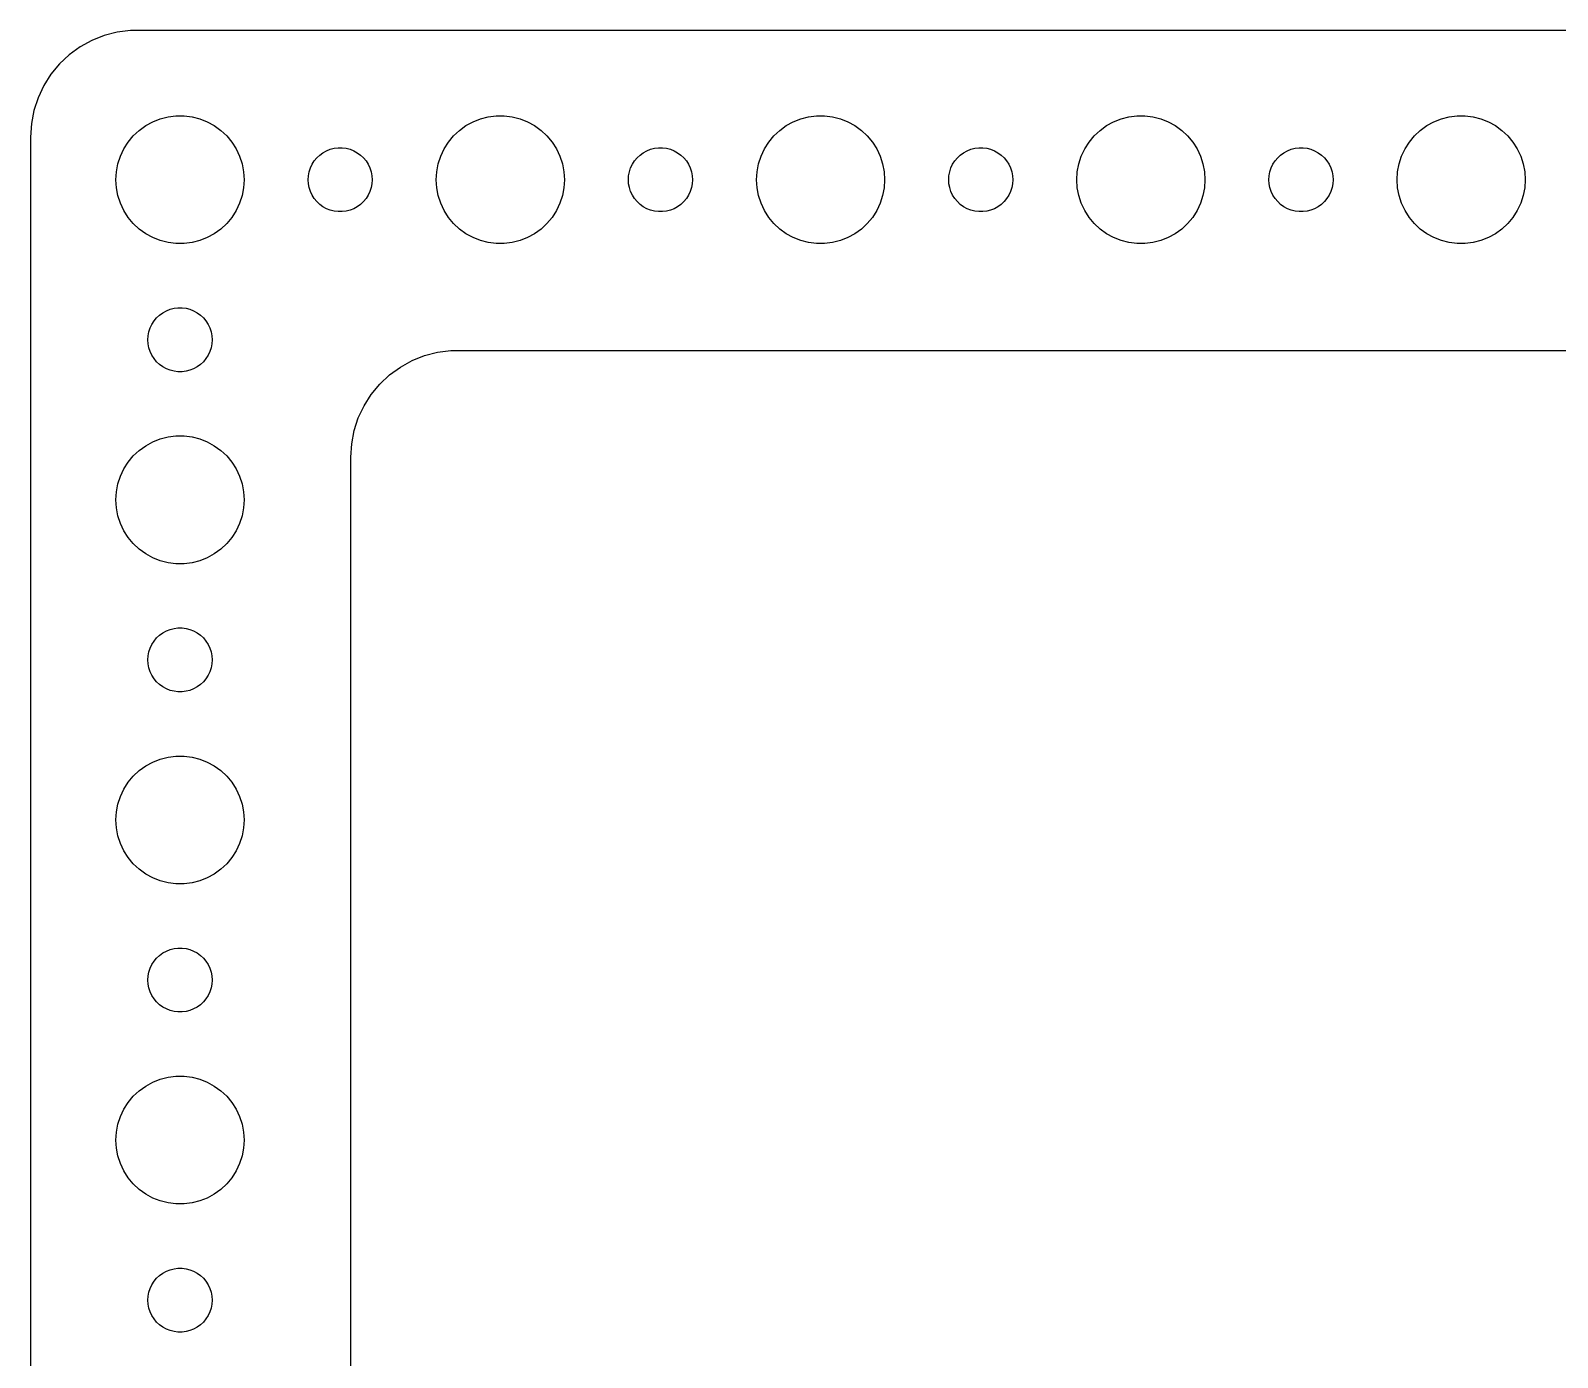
# Model space of a CAD drawing. Header units: metres. Extents: x -74 to 74, y -59 to 59.
# Drawn here: x -74.5 to -3, y -2.7 to 59.5 of the extents above; entities that cross this region are included whole.
import ezdxf

# ---------------------------------------------------------------- set-up
doc = ezdxf.new("R2010")
doc.units = ezdxf.units.M

msp = doc.modelspace()

# ---------------------------------------------------------------- linework, layer by layer
for p, q in [((-70.4369, 59.4114), (-71.0451, 59.2553)), ((-69.8139, 59.4901), (-70.4369, 59.4114)), ((69.8139, 59.4901), (-69.8139, 59.4901)), ((-72.1791, 58.7216), (-72.6871, 58.3526)), ((-71.6289, 59.0241), (-72.1791, 58.7216)), ((-71.0451, 59.2553), (-71.6289, 59.0241)), ((-72.6871, 58.3526), (-73.1448, 57.9227)), ((-73.5451, 57.4389), (-73.8815, 56.9088)), ((-73.1448, 57.9227), (-73.5451, 57.4389)), ((-73.8815, 56.9088), (-74.1489, 56.3406)), ((-74.1489, 56.3406), (-74.3429, 55.7434)), ((-74.4606, 55.1267), (-74.5, 54.5)), ((-74.3429, 55.7434), (-74.4606, 55.1267)), ((-69.1075, 55.033), (-68.7773, 55.2145)), ((-68.7773, 55.2145), (-68.427, 55.3532)), ((-68.427, 55.3532), (-68.0621, 55.4469)), ((-68.0621, 55.4469), (-67.6884, 55.4941)), ((-67.6884, 55.4941), (-67.3116, 55.4941)), ((-67.3116, 55.4941), (-66.9379, 55.4469)), ((-66.9379, 55.4469), (-66.573, 55.3532)), ((-66.573, 55.3532), (-66.2227, 55.2145)), ((-66.2227, 55.2145), (-65.8925, 55.033)), ((-54.1075, 55.033), (-53.7773, 55.2145)), ((-53.7773, 55.2145), (-53.427, 55.3532)), ((-53.427, 55.3532), (-53.0621, 55.4469)), ((-53.0621, 55.4469), (-52.6884, 55.4941)), ((-52.6884, 55.4941), (-52.3116, 55.4941)), ((-52.3116, 55.4941), (-51.9379, 55.4469)), ((-51.9379, 55.4469), (-51.5729, 55.3532)), ((-51.5729, 55.3532), (-51.2227, 55.2145)), ((-51.2227, 55.2145), (-50.8925, 55.033)), ((-39.1075, 55.033), (-38.7773, 55.2145)), ((-38.7773, 55.2145), (-38.427, 55.3532)), ((-38.427, 55.3532), (-38.0621, 55.4469)), ((-38.0621, 55.4469), (-37.6884, 55.4941)), ((-37.6884, 55.4941), (-37.3116, 55.4941)), ((-37.3116, 55.4941), (-36.9379, 55.4469)), ((-36.9379, 55.4469), (-36.5729, 55.3532)), ((-36.5729, 55.3532), (-36.2227, 55.2145)), ((-36.2227, 55.2145), (-35.8925, 55.033)), ((-24.1075, 55.033), (-23.7773, 55.2145)), ((-23.7773, 55.2145), (-23.427, 55.3532)), ((-23.427, 55.3532), (-23.0621, 55.4469)), ((-23.0621, 55.4469), (-22.6884, 55.4941)), ((-22.6884, 55.4941), (-22.3116, 55.4941)), ((-22.3116, 55.4941), (-21.9379, 55.4469)), ((-21.9379, 55.4469), (-21.5729, 55.3532)), ((-21.5729, 55.3532), (-21.2227, 55.2145)), ((-21.2227, 55.2145), (-20.8925, 55.033)), ((-9.10747, 55.033), (-8.77733, 55.2145)), ((-8.77733, 55.2145), (-8.42705, 55.3532)), ((-8.42705, 55.3532), (-8.06213, 55.4469)), ((-8.06213, 55.4469), (-7.68837, 55.4941)), ((-7.68837, 55.4941), (-7.31161, 55.4941)), ((-7.31161, 55.4941), (-6.93785, 55.4469)), ((-6.93785, 55.4469), (-6.57294, 55.3532)), ((-6.57294, 55.3532), (-6.22266, 55.2145)), ((-6.22266, 55.2145), (-5.89252, 55.033)), ((-74.5, 54.5), (-74.5, -54.5)), ((-69.927, 54.2634), (-69.6869, 54.5536)), ((-69.6869, 54.5536), (-69.4123, 54.8115)), ((-69.4123, 54.8115), (-69.1075, 55.033)), ((-65.8925, 55.033), (-65.5877, 54.8115)), ((-65.5877, 54.8115), (-65.3131, 54.5536)), ((-65.3131, 54.5536), (-65.073, 54.2634)), ((-54.927, 54.2634), (-54.6869, 54.5536)), ((-54.6869, 54.5536), (-54.4123, 54.8115)), ((-54.4123, 54.8115), (-54.1075, 55.033)), ((-50.8925, 55.033), (-50.5877, 54.8115)), ((-50.5877, 54.8115), (-50.3131, 54.5536)), ((-50.3131, 54.5536), (-50.0729, 54.2634)), ((-39.927, 54.2634), (-39.6869, 54.5536)), ((-39.6869, 54.5536), (-39.4123, 54.8115)), ((-39.4123, 54.8115), (-39.1075, 55.033)), ((-35.8925, 55.033), (-35.5877, 54.8115)), ((-35.5877, 54.8115), (-35.3131, 54.5536)), ((-35.3131, 54.5536), (-35.0729, 54.2634)), ((-24.927, 54.2634), (-24.6869, 54.5536)), ((-24.6869, 54.5536), (-24.4123, 54.8115)), ((-24.4123, 54.8115), (-24.1075, 55.033)), ((-20.8925, 55.033), (-20.5877, 54.8115)), ((-20.5877, 54.8115), (-20.3131, 54.5536)), ((-20.3131, 54.5536), (-20.0729, 54.2634)), ((-9.92705, 54.2634), (-9.6869, 54.5536)), ((-9.6869, 54.5536), (-9.41226, 54.8115)), ((-9.41226, 54.8115), (-9.10747, 55.033)), ((-5.89252, 55.033), (-5.58772, 54.8115)), ((-5.58772, 54.8115), (-5.31308, 54.5536)), ((-5.31308, 54.5536), (-5.07294, 54.2634)), ((-70.2893, 53.6044), (-70.1289, 53.9453)), ((-70.1289, 53.9453), (-69.927, 54.2634)), ((-65.073, 54.2634), (-64.8711, 53.9453)), ((-64.8711, 53.9453), (-64.7107, 53.6044)), ((-61.0934, 53.5268), (-60.9561, 53.6558)), ((-60.9561, 53.6558), (-60.8037, 53.7665)), ((-60.8037, 53.7665), (-60.6387, 53.8572)), ((-60.6387, 53.8572), (-60.4635, 53.9266)), ((-60.4635, 53.9266), (-60.2811, 53.9734)), ((-60.2811, 53.9734), (-60.0942, 53.997)), ((-60.0942, 53.997), (-59.9058, 53.997)), ((-59.9058, 53.997), (-59.7189, 53.9734)), ((-59.7189, 53.9734), (-59.5365, 53.9266)), ((-59.5365, 53.9266), (-59.3613, 53.8572)), ((-59.3613, 53.8572), (-59.1963, 53.7665)), ((-59.1963, 53.7665), (-59.0439, 53.6558)), ((-59.0439, 53.6558), (-58.9065, 53.5268)), ((-55.2893, 53.6044), (-55.1289, 53.9453)), ((-55.1289, 53.9453), (-54.927, 54.2634)), ((-50.0729, 54.2634), (-49.8711, 53.9453)), ((-49.8711, 53.9453), (-49.7107, 53.6044)), ((-46.0934, 53.5268), (-45.9561, 53.6558)), ((-45.9561, 53.6558), (-45.8037, 53.7665)), ((-45.8037, 53.7665), (-45.6387, 53.8572)), ((-45.6387, 53.8572), (-45.4635, 53.9266)), ((-45.4635, 53.9266), (-45.2811, 53.9734)), ((-45.2811, 53.9734), (-45.0942, 53.997)), ((-45.0942, 53.997), (-44.9058, 53.997)), ((-44.9058, 53.997), (-44.7189, 53.9734)), ((-44.7189, 53.9734), (-44.5365, 53.9266)), ((-44.5365, 53.9266), (-44.3613, 53.8572)), ((-44.3613, 53.8572), (-44.1963, 53.7665)), ((-44.1963, 53.7665), (-44.0439, 53.6558)), ((-44.0439, 53.6558), (-43.9065, 53.5268)), ((-40.2893, 53.6044), (-40.1289, 53.9453)), ((-40.1289, 53.9453), (-39.927, 54.2634)), ((-35.0729, 54.2634), (-34.8711, 53.9453)), ((-34.8711, 53.9453), (-34.7107, 53.6044)), ((-31.0934, 53.5268), (-30.9561, 53.6558)), ((-30.9561, 53.6558), (-30.8037, 53.7665)), ((-30.8037, 53.7665), (-30.6387, 53.8572)), ((-30.6387, 53.8572), (-30.4635, 53.9266)), ((-30.4635, 53.9266), (-30.2811, 53.9734)), ((-30.2811, 53.9734), (-30.0942, 53.997)), ((-30.0942, 53.997), (-29.9058, 53.997)), ((-29.9058, 53.997), (-29.7189, 53.9734)), ((-29.7189, 53.9734), (-29.5365, 53.9266)), ((-29.5365, 53.9266), (-29.3613, 53.8572)), ((-29.3613, 53.8572), (-29.1963, 53.7665)), ((-29.1963, 53.7665), (-29.0439, 53.6558)), ((-29.0439, 53.6558), (-28.9065, 53.5268)), ((-25.2893, 53.6044), (-25.1289, 53.9453)), ((-25.1289, 53.9453), (-24.927, 54.2634)), ((-20.0729, 54.2634), (-19.8711, 53.9453)), ((-19.8711, 53.9453), (-19.7107, 53.6044)), ((-16.0934, 53.5268), (-15.9561, 53.6558)), ((-15.9561, 53.6558), (-15.8037, 53.7665)), ((-15.8037, 53.7665), (-15.6387, 53.8572)), ((-15.6387, 53.8572), (-15.4635, 53.9266)), ((-15.4635, 53.9266), (-15.2811, 53.9734)), ((-15.2811, 53.9734), (-15.0942, 53.997)), ((-15.0942, 53.997), (-14.9058, 53.997)), ((-14.9058, 53.997), (-14.7189, 53.9734)), ((-14.7189, 53.9734), (-14.5365, 53.9266)), ((-14.5365, 53.9266), (-14.3613, 53.8572)), ((-14.3613, 53.8572), (-14.1963, 53.7665)), ((-14.1963, 53.7665), (-14.0439, 53.6558)), ((-14.0439, 53.6558), (-13.9065, 53.5268)), ((-10.2893, 53.6044), (-10.1289, 53.9453)), ((-10.1289, 53.9453), (-9.92705, 54.2634)), ((-5.07294, 54.2634), (-4.87108, 53.9453)), ((-4.87108, 53.9453), (-4.71066, 53.6044)), ((-70.4763, 52.876), (-70.4057, 53.2461)), ((-70.4057, 53.2461), (-70.2893, 53.6044)), ((-64.7107, 53.6044), (-64.5943, 53.2461)), ((-64.5943, 53.2461), (-64.5237, 52.876)), ((-61.4529, 52.873), (-61.3947, 53.0522)), ((-61.3947, 53.0522), (-61.3145, 53.2226)), ((-61.3145, 53.2226), (-61.2135, 53.3817)), ((-61.2135, 53.3817), (-61.0934, 53.5268)), ((-58.9065, 53.5268), (-58.7865, 53.3817)), ((-58.7865, 53.3817), (-58.6855, 53.2226)), ((-58.6855, 53.2226), (-58.6053, 53.0522)), ((-58.6053, 53.0522), (-58.5471, 52.873)), ((-55.4763, 52.876), (-55.4057, 53.2461)), ((-55.4057, 53.2461), (-55.2893, 53.6044)), ((-49.7107, 53.6044), (-49.5942, 53.2461)), ((-49.5942, 53.2461), (-49.5237, 52.876)), ((-46.4529, 52.873), (-46.3947, 53.0522)), ((-46.3947, 53.0522), (-46.3145, 53.2226)), ((-46.3145, 53.2226), (-46.2135, 53.3817)), ((-46.2135, 53.3817), (-46.0934, 53.5268)), ((-43.9065, 53.5268), (-43.7865, 53.3817)), ((-43.7865, 53.3817), (-43.6855, 53.2226)), ((-43.6855, 53.2226), (-43.6053, 53.0522)), ((-43.6053, 53.0522), (-43.5471, 52.873)), ((-40.4763, 52.876), (-40.4057, 53.2461)), ((-40.4057, 53.2461), (-40.2893, 53.6044)), ((-34.7107, 53.6044), (-34.5942, 53.2461)), ((-34.5942, 53.2461), (-34.5237, 52.876)), ((-31.4529, 52.873), (-31.3947, 53.0522)), ((-31.3947, 53.0522), (-31.3145, 53.2226)), ((-31.3145, 53.2226), (-31.2135, 53.3817)), ((-31.2135, 53.3817), (-31.0934, 53.5268)), ((-28.9065, 53.5268), (-28.7865, 53.3817)), ((-28.7865, 53.3817), (-28.6855, 53.2226)), ((-28.6855, 53.2226), (-28.6053, 53.0522)), ((-28.6053, 53.0522), (-28.5471, 52.873)), ((-25.4763, 52.876), (-25.4057, 53.2461)), ((-25.4057, 53.2461), (-25.2893, 53.6044)), ((-19.7107, 53.6044), (-19.5942, 53.2461)), ((-19.5942, 53.2461), (-19.5237, 52.876)), ((-16.4529, 52.873), (-16.3947, 53.0522)), ((-16.3947, 53.0522), (-16.3145, 53.2226)), ((-16.3145, 53.2226), (-16.2135, 53.3817)), ((-16.2135, 53.3817), (-16.0934, 53.5268)), ((-13.9065, 53.5268), (-13.7865, 53.3817)), ((-13.7865, 53.3817), (-13.6855, 53.2226)), ((-13.6855, 53.2226), (-13.6053, 53.0522)), ((-13.6053, 53.0522), (-13.5471, 52.873)), ((-10.4763, 52.876), (-10.4057, 53.2461)), ((-10.4057, 53.2461), (-10.2893, 53.6044)), ((-4.71066, 53.6044), (-4.59424, 53.2461)), ((-4.59424, 53.2461), (-4.52365, 52.876)), ((-70.5, 52.5), (-70.4763, 52.876)), ((-70.4763, 52.124), (-70.5, 52.5)), ((-64.5237, 52.876), (-64.5, 52.5)), ((-64.5, 52.5), (-64.5237, 52.124)), ((-61.5, 52.5), (-61.4882, 52.688)), ((-61.4882, 52.312), (-61.5, 52.5)), ((-61.4882, 52.688), (-61.4529, 52.873)), ((-61.4529, 52.127), (-61.4882, 52.312)), ((-58.5471, 52.873), (-58.5118, 52.688)), ((-58.5118, 52.312), (-58.5471, 52.127)), ((-58.5118, 52.688), (-58.5, 52.5)), ((-58.5, 52.5), (-58.5118, 52.312)), ((-55.5, 52.5), (-55.4763, 52.876)), ((-55.4763, 52.124), (-55.5, 52.5)), ((-49.5237, 52.876), (-49.5, 52.5)), ((-49.5, 52.5), (-49.5237, 52.124)), ((-46.5, 52.5), (-46.4882, 52.688)), ((-46.4882, 52.312), (-46.5, 52.5)), ((-46.4882, 52.688), (-46.4529, 52.873)), ((-46.4529, 52.127), (-46.4882, 52.312)), ((-43.5471, 52.873), (-43.5118, 52.688)), ((-43.5118, 52.312), (-43.5471, 52.127)), ((-43.5118, 52.688), (-43.5, 52.5)), ((-43.5, 52.5), (-43.5118, 52.312)), ((-40.5, 52.5), (-40.4763, 52.876)), ((-40.4763, 52.124), (-40.5, 52.5)), ((-34.5237, 52.876), (-34.5, 52.5)), ((-34.5, 52.5), (-34.5237, 52.124)), ((-31.5, 52.5), (-31.4882, 52.688)), ((-31.4882, 52.312), (-31.5, 52.5)), ((-31.4882, 52.688), (-31.4529, 52.873)), ((-31.4529, 52.127), (-31.4882, 52.312)), ((-28.5471, 52.873), (-28.5118, 52.688)), ((-28.5118, 52.312), (-28.5471, 52.127)), ((-28.5118, 52.688), (-28.5, 52.5)), ((-28.5, 52.5), (-28.5118, 52.312)), ((-25.5, 52.5), (-25.4763, 52.876)), ((-25.4763, 52.124), (-25.5, 52.5)), ((-19.5237, 52.876), (-19.5, 52.5)), ((-19.5, 52.5), (-19.5237, 52.124)), ((-16.5, 52.5), (-16.4882, 52.688)), ((-16.4882, 52.312), (-16.5, 52.5)), ((-16.4882, 52.688), (-16.4529, 52.873)), ((-16.4529, 52.127), (-16.4882, 52.312)), ((-13.5471, 52.873), (-13.5118, 52.688)), ((-13.5118, 52.312), (-13.5471, 52.127)), ((-13.5118, 52.688), (-13.5, 52.5)), ((-13.5, 52.5), (-13.5118, 52.312)), ((-10.5, 52.5), (-10.4763, 52.876)), ((-10.4763, 52.124), (-10.5, 52.5)), ((-4.52365, 52.876), (-4.5, 52.5)), ((-4.5, 52.5), (-4.52365, 52.124)), ((-70.4057, 51.7539), (-70.4763, 52.124)), ((-70.2893, 51.3956), (-70.4057, 51.7539)), ((-64.5943, 51.7539), (-64.7107, 51.3956)), ((-64.5237, 52.124), (-64.5943, 51.7539)), ((-61.3947, 51.9478), (-61.4529, 52.127)), ((-61.3145, 51.7774), (-61.3947, 51.9478)), ((-61.2135, 51.6183), (-61.3145, 51.7774)), ((-61.0934, 51.4732), (-61.2135, 51.6183)), ((-58.7865, 51.6183), (-58.9065, 51.4732)), ((-58.6855, 51.7774), (-58.7865, 51.6183)), ((-58.6053, 51.9478), (-58.6855, 51.7774)), ((-58.5471, 52.127), (-58.6053, 51.9478)), ((-55.4057, 51.7539), (-55.4763, 52.124)), ((-55.2893, 51.3956), (-55.4057, 51.7539)), ((-49.5942, 51.7539), (-49.7107, 51.3956)), ((-49.5237, 52.124), (-49.5942, 51.7539)), ((-46.3947, 51.9478), (-46.4529, 52.127)), ((-46.3145, 51.7774), (-46.3947, 51.9478)), ((-46.2135, 51.6183), (-46.3145, 51.7774)), ((-46.0934, 51.4732), (-46.2135, 51.6183)), ((-43.7865, 51.6183), (-43.9065, 51.4732)), ((-43.6855, 51.7774), (-43.7865, 51.6183)), ((-43.6053, 51.9478), (-43.6855, 51.7774)), ((-43.5471, 52.127), (-43.6053, 51.9478)), ((-40.4057, 51.7539), (-40.4763, 52.124)), ((-40.2893, 51.3956), (-40.4057, 51.7539)), ((-34.5942, 51.7539), (-34.7107, 51.3956)), ((-34.5237, 52.124), (-34.5942, 51.7539)), ((-31.3947, 51.9478), (-31.4529, 52.127)), ((-31.3145, 51.7774), (-31.3947, 51.9478)), ((-31.2135, 51.6183), (-31.3145, 51.7774)), ((-31.0934, 51.4732), (-31.2135, 51.6183)), ((-28.7865, 51.6183), (-28.9065, 51.4732)), ((-28.6855, 51.7774), (-28.7865, 51.6183)), ((-28.6053, 51.9478), (-28.6855, 51.7774)), ((-28.5471, 52.127), (-28.6053, 51.9478)), ((-25.4057, 51.7539), (-25.4763, 52.124)), ((-25.2893, 51.3956), (-25.4057, 51.7539)), ((-19.5942, 51.7539), (-19.7107, 51.3956)), ((-19.5237, 52.124), (-19.5942, 51.7539)), ((-16.3947, 51.9478), (-16.4529, 52.127)), ((-16.3145, 51.7774), (-16.3947, 51.9478)), ((-16.2135, 51.6183), (-16.3145, 51.7774)), ((-16.0934, 51.4732), (-16.2135, 51.6183)), ((-13.7865, 51.6183), (-13.9065, 51.4732)), ((-13.6855, 51.7774), (-13.7865, 51.6183)), ((-13.6053, 51.9478), (-13.6855, 51.7774)), ((-13.5471, 52.127), (-13.6053, 51.9478)), ((-10.4057, 51.7539), (-10.4763, 52.124)), ((-10.2893, 51.3956), (-10.4057, 51.7539)), ((-4.59424, 51.7539), (-4.71066, 51.3956)), ((-4.52365, 52.124), (-4.59424, 51.7539)), ((-70.1289, 51.0547), (-70.2893, 51.3956)), ((-69.927, 50.7366), (-70.1289, 51.0547)), ((-64.8711, 51.0547), (-65.073, 50.7366)), ((-64.7107, 51.3956), (-64.8711, 51.0547)), ((-60.9561, 51.3442), (-61.0934, 51.4732)), ((-60.8037, 51.2335), (-60.9561, 51.3442)), ((-60.6387, 51.1428), (-60.8037, 51.2335)), ((-60.4635, 51.0734), (-60.6387, 51.1428)), ((-60.2811, 51.0266), (-60.4635, 51.0734)), ((-60.0942, 51.003), (-60.2811, 51.0266)), ((-59.9058, 51.003), (-60.0942, 51.003)), ((-59.7189, 51.0266), (-59.9058, 51.003)), ((-59.5365, 51.0734), (-59.7189, 51.0266)), ((-59.3613, 51.1428), (-59.5365, 51.0734)), ((-59.1963, 51.2335), (-59.3613, 51.1428)), ((-59.0439, 51.3442), (-59.1963, 51.2335)), ((-58.9065, 51.4732), (-59.0439, 51.3442)), ((-55.1289, 51.0547), (-55.2893, 51.3956)), ((-54.927, 50.7366), (-55.1289, 51.0547)), ((-49.8711, 51.0547), (-50.0729, 50.7366)), ((-49.7107, 51.3956), (-49.8711, 51.0547)), ((-45.9561, 51.3442), (-46.0934, 51.4732)), ((-45.8037, 51.2335), (-45.9561, 51.3442)), ((-45.6387, 51.1428), (-45.8037, 51.2335)), ((-45.4635, 51.0734), (-45.6387, 51.1428)), ((-45.2811, 51.0266), (-45.4635, 51.0734)), ((-45.0942, 51.003), (-45.2811, 51.0266)), ((-44.9058, 51.003), (-45.0942, 51.003)), ((-44.7189, 51.0266), (-44.9058, 51.003)), ((-44.5365, 51.0734), (-44.7189, 51.0266)), ((-44.3613, 51.1428), (-44.5365, 51.0734)), ((-44.1963, 51.2335), (-44.3613, 51.1428)), ((-44.0439, 51.3442), (-44.1963, 51.2335)), ((-43.9065, 51.4732), (-44.0439, 51.3442)), ((-40.1289, 51.0547), (-40.2893, 51.3956)), ((-39.927, 50.7366), (-40.1289, 51.0547)), ((-34.8711, 51.0547), (-35.0729, 50.7366)), ((-34.7107, 51.3956), (-34.8711, 51.0547)), ((-30.9561, 51.3442), (-31.0934, 51.4732)), ((-30.8037, 51.2335), (-30.9561, 51.3442)), ((-30.6387, 51.1428), (-30.8037, 51.2335)), ((-30.4635, 51.0734), (-30.6387, 51.1428)), ((-30.2811, 51.0266), (-30.4635, 51.0734)), ((-30.0942, 51.003), (-30.2811, 51.0266)), ((-29.9058, 51.003), (-30.0942, 51.003)), ((-29.7189, 51.0266), (-29.9058, 51.003)), ((-29.5365, 51.0734), (-29.7189, 51.0266)), ((-29.3613, 51.1428), (-29.5365, 51.0734)), ((-29.1963, 51.2335), (-29.3613, 51.1428)), ((-29.0439, 51.3442), (-29.1963, 51.2335)), ((-28.9065, 51.4732), (-29.0439, 51.3442)), ((-25.1289, 51.0547), (-25.2893, 51.3956)), ((-24.927, 50.7366), (-25.1289, 51.0547)), ((-19.8711, 51.0547), (-20.0729, 50.7366)), ((-19.7107, 51.3956), (-19.8711, 51.0547)), ((-15.9561, 51.3442), (-16.0934, 51.4732)), ((-15.8037, 51.2335), (-15.9561, 51.3442)), ((-15.6387, 51.1428), (-15.8037, 51.2335)), ((-15.4635, 51.0734), (-15.6387, 51.1428)), ((-15.2811, 51.0266), (-15.4635, 51.0734)), ((-15.0942, 51.003), (-15.2811, 51.0266)), ((-14.9058, 51.003), (-15.0942, 51.003)), ((-14.7189, 51.0266), (-14.9058, 51.003)), ((-14.5365, 51.0734), (-14.7189, 51.0266)), ((-14.3613, 51.1428), (-14.5365, 51.0734)), ((-14.1963, 51.2335), (-14.3613, 51.1428)), ((-14.0439, 51.3442), (-14.1963, 51.2335)), ((-13.9065, 51.4732), (-14.0439, 51.3442)), ((-10.1289, 51.0547), (-10.2893, 51.3956)), ((-9.92705, 50.7366), (-10.1289, 51.0547)), ((-4.87108, 51.0547), (-5.07294, 50.7366)), ((-4.71066, 51.3956), (-4.87108, 51.0547)), ((-69.6869, 50.4464), (-69.927, 50.7366)), ((-69.4123, 50.1885), (-69.6869, 50.4464)), ((-69.1075, 49.967), (-69.4123, 50.1885)), ((-65.5877, 50.1885), (-65.8925, 49.967)), ((-65.3131, 50.4464), (-65.5877, 50.1885)), ((-65.073, 50.7366), (-65.3131, 50.4464)), ((-54.6869, 50.4464), (-54.927, 50.7366)), ((-54.4123, 50.1885), (-54.6869, 50.4464)), ((-54.1075, 49.967), (-54.4123, 50.1885)), ((-50.5877, 50.1885), (-50.8925, 49.967)), ((-50.3131, 50.4464), (-50.5877, 50.1885)), ((-50.0729, 50.7366), (-50.3131, 50.4464)), ((-39.6869, 50.4464), (-39.927, 50.7366)), ((-39.4123, 50.1885), (-39.6869, 50.4464)), ((-39.1075, 49.967), (-39.4123, 50.1885)), ((-35.5877, 50.1885), (-35.8925, 49.967)), ((-35.3131, 50.4464), (-35.5877, 50.1885)), ((-35.0729, 50.7366), (-35.3131, 50.4464)), ((-24.6869, 50.4464), (-24.927, 50.7366)), ((-24.4123, 50.1885), (-24.6869, 50.4464)), ((-24.1075, 49.967), (-24.4123, 50.1885)), ((-20.5877, 50.1885), (-20.8925, 49.967)), ((-20.3131, 50.4464), (-20.5877, 50.1885)), ((-20.0729, 50.7366), (-20.3131, 50.4464)), ((-9.6869, 50.4464), (-9.92705, 50.7366)), ((-9.41226, 50.1885), (-9.6869, 50.4464)), ((-9.10747, 49.967), (-9.41226, 50.1885)), ((-5.58772, 50.1885), (-5.89252, 49.967)), ((-5.31308, 50.4464), (-5.58772, 50.1885)), ((-5.07294, 50.7366), (-5.31308, 50.4464)), ((-68.7773, 49.7855), (-69.1075, 49.967)), ((-68.427, 49.6468), (-68.7773, 49.7855)), ((-68.0621, 49.5531), (-68.427, 49.6468)), ((-67.6884, 49.5059), (-68.0621, 49.5531)), ((-67.3116, 49.5059), (-67.6884, 49.5059)), ((-66.9379, 49.5531), (-67.3116, 49.5059)), ((-66.573, 49.6468), (-66.9379, 49.5531)), ((-66.2227, 49.7855), (-66.573, 49.6468)), ((-65.8925, 49.967), (-66.2227, 49.7855)), ((-53.7773, 49.7855), (-54.1075, 49.967)), ((-53.427, 49.6468), (-53.7773, 49.7855)), ((-53.0621, 49.5531), (-53.427, 49.6468)), ((-52.6884, 49.5059), (-53.0621, 49.5531)), ((-52.3116, 49.5059), (-52.6884, 49.5059)), ((-51.9379, 49.5531), (-52.3116, 49.5059)), ((-51.5729, 49.6468), (-51.9379, 49.5531)), ((-51.2227, 49.7855), (-51.5729, 49.6468)), ((-50.8925, 49.967), (-51.2227, 49.7855)), ((-38.7773, 49.7855), (-39.1075, 49.967)), ((-38.427, 49.6468), (-38.7773, 49.7855)), ((-38.0621, 49.5531), (-38.427, 49.6468)), ((-37.6884, 49.5059), (-38.0621, 49.5531)), ((-37.3116, 49.5059), (-37.6884, 49.5059)), ((-36.9379, 49.5531), (-37.3116, 49.5059)), ((-36.5729, 49.6468), (-36.9379, 49.5531)), ((-36.2227, 49.7855), (-36.5729, 49.6468)), ((-35.8925, 49.967), (-36.2227, 49.7855)), ((-23.7773, 49.7855), (-24.1075, 49.967)), ((-23.427, 49.6468), (-23.7773, 49.7855)), ((-23.0621, 49.5531), (-23.427, 49.6468)), ((-22.6884, 49.5059), (-23.0621, 49.5531)), ((-22.3116, 49.5059), (-22.6884, 49.5059)), ((-21.9379, 49.5531), (-22.3116, 49.5059)), ((-21.5729, 49.6468), (-21.9379, 49.5531)), ((-21.2227, 49.7855), (-21.5729, 49.6468)), ((-20.8925, 49.967), (-21.2227, 49.7855)), ((-8.77733, 49.7855), (-9.10747, 49.967)), ((-8.42705, 49.6468), (-8.77733, 49.7855)), ((-8.06213, 49.5531), (-8.42705, 49.6468)), ((-7.68837, 49.5059), (-8.06213, 49.5531)), ((-7.31161, 49.5059), (-7.68837, 49.5059)), ((-6.93785, 49.5531), (-7.31161, 49.5059)), ((-6.57294, 49.6468), (-6.93785, 49.5531)), ((-6.22266, 49.7855), (-6.57294, 49.6468)), ((-5.89252, 49.967), (-6.22266, 49.7855)), ((-67.7811, 46.4734), (-67.5942, 46.497)), ((-67.5942, 46.497), (-67.4058, 46.497)), ((-67.4058, 46.497), (-67.2189, 46.4734)), ((-68.8145, 45.7226), (-68.7135, 45.8817)), ((-68.7135, 45.8817), (-68.5934, 46.0268)), ((-68.5934, 46.0268), (-68.4561, 46.1558)), ((-68.4561, 46.1558), (-68.3037, 46.2665)), ((-68.3037, 46.2665), (-68.1387, 46.3572)), ((-68.1387, 46.3572), (-67.9635, 46.4266)), ((-67.9635, 46.4266), (-67.7811, 46.4734)), ((-67.2189, 46.4734), (-67.0365, 46.4266)), ((-67.0365, 46.4266), (-66.8613, 46.3572)), ((-66.8613, 46.3572), (-66.6963, 46.2665)), ((-66.6963, 46.2665), (-66.5439, 46.1558)), ((-66.5439, 46.1558), (-66.4065, 46.0268)), ((-66.4065, 46.0268), (-66.2865, 45.8817)), ((-66.2865, 45.8817), (-66.1855, 45.7226)), ((-69, 45), (-68.9882, 45.188)), ((-68.9882, 45.188), (-68.9529, 45.373)), ((-68.9529, 45.373), (-68.8947, 45.5522)), ((-68.8947, 45.5522), (-68.8145, 45.7226)), ((-66.1855, 45.7226), (-66.1053, 45.5522)), ((-66.1053, 45.5522), (-66.0471, 45.373)), ((-66.0471, 45.373), (-66.0118, 45.188)), ((-66.0118, 45.188), (-66, 45)), ((-68.9882, 44.812), (-69, 45)), ((-68.9529, 44.627), (-68.9882, 44.812)), ((-68.8947, 44.4478), (-68.9529, 44.627)), ((-68.8145, 44.2774), (-68.8947, 44.4478)), ((-66.1053, 44.4478), (-66.1855, 44.2774)), ((-66.0471, 44.627), (-66.1053, 44.4478)), ((-66.0118, 44.812), (-66.0471, 44.627)), ((-66, 45), (-66.0118, 44.812)), ((-56.0451, 44.2553), (-55.4369, 44.4114)), ((-55.4369, 44.4114), (-54.8139, 44.4901)), ((-54.8139, 44.4901), (54.8139, 44.4901)), ((-68.7135, 44.1183), (-68.8145, 44.2774)), ((-68.5934, 43.9732), (-68.7135, 44.1183)), ((-68.4561, 43.8442), (-68.5934, 43.9732)), ((-68.3037, 43.7335), (-68.4561, 43.8442)), ((-68.1387, 43.6428), (-68.3037, 43.7335)), ((-67.9635, 43.5734), (-68.1387, 43.6428)), ((-66.8613, 43.6428), (-67.0365, 43.5734)), ((-66.6963, 43.7335), (-66.8613, 43.6428)), ((-66.5439, 43.8442), (-66.6963, 43.7335)), ((-66.4065, 43.9732), (-66.5439, 43.8442)), ((-66.2865, 44.1183), (-66.4065, 43.9732)), ((-66.1855, 44.2774), (-66.2865, 44.1183)), ((-57.6871, 43.3526), (-57.1791, 43.7216)), ((-57.1791, 43.7216), (-56.6289, 44.0241)), ((-56.6289, 44.0241), (-56.0451, 44.2553)), ((-67.7811, 43.5266), (-67.9635, 43.5734)), ((-67.5942, 43.503), (-67.7811, 43.5266)), ((-67.4058, 43.503), (-67.5942, 43.503)), ((-67.2189, 43.5266), (-67.4058, 43.503)), ((-67.0365, 43.5734), (-67.2189, 43.5266)), ((-58.5451, 42.4389), (-58.1448, 42.9227)), ((-58.1448, 42.9227), (-57.6871, 43.3526)), ((-58.8815, 41.9088), (-58.5451, 42.4389)), ((-59.1489, 41.3406), (-58.8815, 41.9088)), ((-59.3429, 40.7434), (-59.1489, 41.3406)), ((-69.1075, 40.033), (-68.7773, 40.2145)), ((-68.7773, 40.2145), (-68.427, 40.3532)), ((-68.427, 40.3532), (-68.0621, 40.4469)), ((-68.0621, 40.4469), (-67.6884, 40.4941)), ((-67.6884, 40.4941), (-67.3116, 40.4941)), ((-67.3116, 40.4941), (-66.9379, 40.4469)), ((-66.9379, 40.4469), (-66.573, 40.3532)), ((-66.573, 40.3532), (-66.2227, 40.2145)), ((-66.2227, 40.2145), (-65.8925, 40.033)), ((-59.5, 39.5), (-59.4606, 40.1267)), ((-59.4606, 40.1267), (-59.3429, 40.7434)), ((-69.927, 39.2634), (-69.6869, 39.5536)), ((-69.6869, 39.5536), (-69.4123, 39.8115)), ((-69.4123, 39.8115), (-69.1075, 40.033)), ((-65.8925, 40.033), (-65.5877, 39.8115)), ((-65.5877, 39.8115), (-65.3131, 39.5536)), ((-65.3131, 39.5536), (-65.073, 39.2634)), ((-59.5, -39.5), (-59.5, 39.5)), ((-70.2893, 38.6044), (-70.1289, 38.9453)), ((-70.1289, 38.9453), (-69.927, 39.2634)), ((-65.073, 39.2634), (-64.8711, 38.9453)), ((-64.8711, 38.9453), (-64.7107, 38.6044)), ((-70.4763, 37.876), (-70.4057, 38.2461)), ((-70.4057, 38.2461), (-70.2893, 38.6044)), ((-64.7107, 38.6044), (-64.5943, 38.2461)), ((-64.5943, 38.2461), (-64.5237, 37.876)), ((-70.5, 37.5), (-70.4763, 37.876)), ((-70.4763, 37.124), (-70.5, 37.5)), ((-64.5237, 37.876), (-64.5, 37.5)), ((-64.5, 37.5), (-64.5237, 37.124)), ((-70.4057, 36.7539), (-70.4763, 37.124)), ((-70.2893, 36.3956), (-70.4057, 36.7539)), ((-64.5943, 36.7539), (-64.7107, 36.3956)), ((-64.5237, 37.124), (-64.5943, 36.7539)), ((-70.1289, 36.0547), (-70.2893, 36.3956)), ((-69.927, 35.7366), (-70.1289, 36.0547)), ((-64.8711, 36.0547), (-65.073, 35.7366)), ((-64.7107, 36.3956), (-64.8711, 36.0547)), ((-69.6869, 35.4464), (-69.927, 35.7366)), ((-69.4123, 35.1885), (-69.6869, 35.4464)), ((-69.1075, 34.967), (-69.4123, 35.1885)), ((-65.5877, 35.1885), (-65.8925, 34.967)), ((-65.3131, 35.4464), (-65.5877, 35.1885)), ((-65.073, 35.7366), (-65.3131, 35.4464)), ((-68.7773, 34.7855), (-69.1075, 34.967)), ((-68.427, 34.6468), (-68.7773, 34.7855)), ((-68.0621, 34.5531), (-68.427, 34.6468)), ((-67.6884, 34.5059), (-68.0621, 34.5531)), ((-67.3116, 34.5059), (-67.6884, 34.5059)), ((-66.9379, 34.5531), (-67.3116, 34.5059)), ((-66.573, 34.6468), (-66.9379, 34.5531)), ((-66.2227, 34.7855), (-66.573, 34.6468)), ((-65.8925, 34.967), (-66.2227, 34.7855)), ((-67.9635, 31.4266), (-67.7811, 31.4734)), ((-67.7811, 31.4734), (-67.5942, 31.497)), ((-67.5942, 31.497), (-67.4058, 31.497)), ((-67.4058, 31.497), (-67.2189, 31.4734)), ((-67.2189, 31.4734), (-67.0365, 31.4266)), ((-68.8145, 30.7226), (-68.7135, 30.8817)), ((-68.7135, 30.8817), (-68.5934, 31.0268)), ((-68.5934, 31.0268), (-68.4561, 31.1558)), ((-68.4561, 31.1558), (-68.3037, 31.2665)), ((-68.3037, 31.2665), (-68.1387, 31.3572)), ((-68.1387, 31.3572), (-67.9635, 31.4266)), ((-67.0365, 31.4266), (-66.8613, 31.3572)), ((-66.8613, 31.3572), (-66.6963, 31.2665)), ((-66.6963, 31.2665), (-66.5439, 31.1558)), ((-66.5439, 31.1558), (-66.4065, 31.0268)), ((-66.4065, 31.0268), (-66.2865, 30.8817)), ((-66.2865, 30.8817), (-66.1855, 30.7226)), ((-69, 30), (-68.9882, 30.188)), ((-68.9882, 30.188), (-68.9529, 30.373)), ((-68.9529, 30.373), (-68.8947, 30.5522)), ((-68.8947, 30.5522), (-68.8145, 30.7226)), ((-66.1855, 30.7226), (-66.1053, 30.5522)), ((-66.1053, 30.5522), (-66.0471, 30.373)), ((-66.0471, 30.373), (-66.0118, 30.188)), ((-66.0118, 30.188), (-66, 30)), ((-68.9882, 29.812), (-69, 30)), ((-68.9529, 29.627), (-68.9882, 29.812)), ((-68.8947, 29.4478), (-68.9529, 29.627)), ((-68.8145, 29.2774), (-68.8947, 29.4478)), ((-66.1053, 29.4478), (-66.1855, 29.2774)), ((-66.0471, 29.627), (-66.1053, 29.4478)), ((-66.0118, 29.812), (-66.0471, 29.627)), ((-66, 30), (-66.0118, 29.812)), ((-68.7135, 29.1183), (-68.8145, 29.2774)), ((-68.5934, 28.9732), (-68.7135, 29.1183)), ((-68.4561, 28.8442), (-68.5934, 28.9732)), ((-68.3037, 28.7335), (-68.4561, 28.8442)), ((-68.1387, 28.6427), (-68.3037, 28.7335)), ((-67.9635, 28.5734), (-68.1387, 28.6427)), ((-66.8613, 28.6427), (-67.0365, 28.5734)), ((-66.6963, 28.7335), (-66.8613, 28.6427)), ((-66.5439, 28.8442), (-66.6963, 28.7335)), ((-66.4065, 28.9732), (-66.5439, 28.8442)), ((-66.2865, 29.1183), (-66.4065, 28.9732)), ((-66.1855, 29.2774), (-66.2865, 29.1183)), ((-67.7811, 28.5266), (-67.9635, 28.5734)), ((-67.5942, 28.503), (-67.7811, 28.5266)), ((-67.4058, 28.503), (-67.5942, 28.503)), ((-67.2189, 28.5266), (-67.4058, 28.503)), ((-67.0365, 28.5734), (-67.2189, 28.5266)), ((-69.4123, 24.8115), (-69.1075, 25.033)), ((-69.1075, 25.033), (-68.7773, 25.2145)), ((-68.7773, 25.2145), (-68.427, 25.3532)), ((-68.427, 25.3532), (-68.0621, 25.4469)), ((-68.0621, 25.4469), (-67.6884, 25.4941)), ((-67.6884, 25.4941), (-67.3116, 25.4941)), ((-67.3116, 25.4941), (-66.9379, 25.4469)), ((-66.9379, 25.4469), (-66.573, 25.3532)), ((-66.573, 25.3532), (-66.2227, 25.2145)), ((-66.2227, 25.2145), (-65.8925, 25.033)), ((-65.8925, 25.033), (-65.5877, 24.8115)), ((-69.927, 24.2634), (-69.6869, 24.5536)), ((-69.6869, 24.5536), (-69.4123, 24.8115)), ((-65.5877, 24.8115), (-65.3131, 24.5536)), ((-65.3131, 24.5536), (-65.073, 24.2634)), ((-70.4057, 23.2461), (-70.2893, 23.6044)), ((-70.2893, 23.6044), (-70.1289, 23.9453)), ((-70.1289, 23.9453), (-69.927, 24.2634)), ((-65.073, 24.2634), (-64.8711, 23.9453)), ((-64.8711, 23.9453), (-64.7107, 23.6044)), ((-64.7107, 23.6044), (-64.5943, 23.2461)), ((-70.4763, 22.876), (-70.4057, 23.2461)), ((-64.5943, 23.2461), (-64.5237, 22.876)), ((-70.5, 22.5), (-70.4763, 22.876)), ((-70.4763, 22.124), (-70.5, 22.5)), ((-64.5237, 22.876), (-64.5, 22.5)), ((-64.5, 22.5), (-64.5237, 22.124)), ((-70.4057, 21.7539), (-70.4763, 22.124)), ((-70.2893, 21.3956), (-70.4057, 21.7539)), ((-64.5943, 21.7539), (-64.7107, 21.3956)), ((-64.5237, 22.124), (-64.5943, 21.7539)), ((-70.1289, 21.0547), (-70.2893, 21.3956)), ((-69.927, 20.7366), (-70.1289, 21.0547)), ((-64.8711, 21.0547), (-65.073, 20.7366)), ((-64.7107, 21.3956), (-64.8711, 21.0547)), ((-69.6869, 20.4464), (-69.927, 20.7366)), ((-69.4123, 20.1884), (-69.6869, 20.4464)), ((-69.1075, 19.967), (-69.4123, 20.1884)), ((-65.5877, 20.1884), (-65.8925, 19.967)), ((-65.3131, 20.4464), (-65.5877, 20.1884)), ((-65.073, 20.7366), (-65.3131, 20.4464)), ((-68.7773, 19.7855), (-69.1075, 19.967)), ((-68.427, 19.6468), (-68.7773, 19.7855)), ((-68.0621, 19.5531), (-68.427, 19.6468)), ((-67.6884, 19.5059), (-68.0621, 19.5531)), ((-67.3116, 19.5059), (-67.6884, 19.5059)), ((-66.9379, 19.5531), (-67.3116, 19.5059)), ((-66.573, 19.6468), (-66.9379, 19.5531)), ((-66.2227, 19.7855), (-66.573, 19.6468)), ((-65.8925, 19.967), (-66.2227, 19.7855)), ((-67.9635, 16.4266), (-67.7811, 16.4734)), ((-67.7811, 16.4734), (-67.5942, 16.497)), ((-67.5942, 16.497), (-67.4058, 16.497)), ((-67.4058, 16.497), (-67.2189, 16.4734)), ((-67.2189, 16.4734), (-67.0365, 16.4266)), ((-68.8145, 15.7226), (-68.7135, 15.8817)), ((-68.7135, 15.8817), (-68.5934, 16.0268)), ((-68.5934, 16.0268), (-68.4561, 16.1558)), ((-68.4561, 16.1558), (-68.3037, 16.2665)), ((-68.3037, 16.2665), (-68.1387, 16.3572)), ((-68.1387, 16.3572), (-67.9635, 16.4266)), ((-67.0365, 16.4266), (-66.8613, 16.3572)), ((-66.8613, 16.3572), (-66.6963, 16.2665)), ((-66.6963, 16.2665), (-66.5439, 16.1558)), ((-66.5439, 16.1558), (-66.4065, 16.0268)), ((-66.4065, 16.0268), (-66.2865, 15.8817)), ((-66.2865, 15.8817), (-66.1855, 15.7226)), ((-69, 15), (-68.9882, 15.188)), ((-68.9882, 15.188), (-68.9529, 15.373)), ((-68.9529, 15.373), (-68.8947, 15.5522)), ((-68.8947, 15.5522), (-68.8145, 15.7226)), ((-66.1855, 15.7226), (-66.1053, 15.5522)), ((-66.1053, 15.5522), (-66.0471, 15.373)), ((-66.0471, 15.373), (-66.0118, 15.188)), ((-66.0118, 15.188), (-66, 15)), ((-68.9882, 14.812), (-69, 15)), ((-68.9529, 14.627), (-68.9882, 14.812)), ((-68.8947, 14.4478), (-68.9529, 14.627)), ((-68.8145, 14.2774), (-68.8947, 14.4478)), ((-66.1053, 14.4478), (-66.1855, 14.2774)), ((-66.0471, 14.627), (-66.1053, 14.4478)), ((-66.0118, 14.812), (-66.0471, 14.627)), ((-66, 15), (-66.0118, 14.812)), ((-68.7135, 14.1183), (-68.8145, 14.2774)), ((-68.5934, 13.9732), (-68.7135, 14.1183)), ((-68.4561, 13.8442), (-68.5934, 13.9732)), ((-68.3037, 13.7335), (-68.4561, 13.8442)), ((-68.1387, 13.6427), (-68.3037, 13.7335)), ((-67.9635, 13.5734), (-68.1387, 13.6427)), ((-66.8613, 13.6427), (-67.0365, 13.5734)), ((-66.6963, 13.7335), (-66.8613, 13.6427)), ((-66.5439, 13.8442), (-66.6963, 13.7335)), ((-66.4065, 13.9732), (-66.5439, 13.8442)), ((-66.2865, 14.1183), (-66.4065, 13.9732)), ((-66.1855, 14.2774), (-66.2865, 14.1183)), ((-67.7811, 13.5266), (-67.9635, 13.5734)), ((-67.5942, 13.5029), (-67.7811, 13.5266)), ((-67.4058, 13.5029), (-67.5942, 13.5029)), ((-67.2189, 13.5266), (-67.4058, 13.5029)), ((-67.0365, 13.5734), (-67.2189, 13.5266)), ((-69.4123, 9.81154), (-69.1075, 10.033)), ((-69.1075, 10.033), (-68.7773, 10.2145)), ((-68.7773, 10.2145), (-68.427, 10.3532)), ((-68.427, 10.3532), (-68.0621, 10.4469)), ((-68.0621, 10.4469), (-67.6884, 10.4941)), ((-67.6884, 10.4941), (-67.3116, 10.4941)), ((-67.3116, 10.4941), (-66.9379, 10.4469)), ((-66.9379, 10.4469), (-66.573, 10.3532)), ((-66.573, 10.3532), (-66.2227, 10.2145)), ((-66.2227, 10.2145), (-65.8925, 10.033)), ((-65.8925, 10.033), (-65.5877, 9.81154)), ((-69.927, 9.26335), (-69.6869, 9.55363)), ((-69.6869, 9.55363), (-69.4123, 9.81154)), ((-65.5877, 9.81154), (-65.3131, 9.55363)), ((-65.3131, 9.55363), (-65.073, 9.26335)), ((-70.4057, 8.24606), (-70.2893, 8.60437)), ((-70.2893, 8.60437), (-70.1289, 8.94525)), ((-70.1289, 8.94525), (-69.927, 9.26335)), ((-65.073, 9.26335), (-64.8711, 8.94525)), ((-64.8711, 8.94525), (-64.7107, 8.60437)), ((-64.7107, 8.60437), (-64.5943, 8.24606)), ((-70.5, 7.5), (-70.4763, 7.87599)), ((-70.4763, 7.87599), (-70.4057, 8.24606)), ((-64.5943, 8.24606), (-64.5237, 7.87599)), ((-64.5237, 7.87599), (-64.5, 7.5)), ((-70.4763, 7.12399), (-70.5, 7.5)), ((-64.5, 7.5), (-64.5237, 7.12399)), ((-70.4057, 6.75392), (-70.4763, 7.12399)), ((-70.2893, 6.39561), (-70.4057, 6.75392)), ((-64.5943, 6.75392), (-64.7107, 6.39561)), ((-64.5237, 7.12399), (-64.5943, 6.75392)), ((-70.1289, 6.05473), (-70.2893, 6.39561)), ((-69.927, 5.73663), (-70.1289, 6.05473)), ((-69.6869, 5.44635), (-69.927, 5.73663)), ((-65.073, 5.73663), (-65.3131, 5.44635)), ((-64.8711, 6.05473), (-65.073, 5.73663)), ((-64.7107, 6.39561), (-64.8711, 6.05473)), ((-69.4123, 5.18845), (-69.6869, 5.44635)), ((-69.1075, 4.96701), (-69.4123, 5.18845)), ((-65.5877, 5.18845), (-65.8925, 4.96701)), ((-65.3131, 5.44635), (-65.5877, 5.18845)), ((-68.7773, 4.78551), (-69.1075, 4.96701)), ((-68.427, 4.64682), (-68.7773, 4.78551)), ((-68.0621, 4.55313), (-68.427, 4.64682)), ((-67.6884, 4.50591), (-68.0621, 4.55313)), ((-67.3116, 4.50591), (-67.6884, 4.50591)), ((-66.9379, 4.55313), (-67.3116, 4.50591)), ((-66.573, 4.64682), (-66.9379, 4.55313)), ((-66.2227, 4.78551), (-66.573, 4.64682)), ((-65.8925, 4.96701), (-66.2227, 4.78551)), ((-67.9635, 1.42657), (-67.7811, 1.47342)), ((-67.7811, 1.47342), (-67.5942, 1.49704)), ((-67.5942, 1.49704), (-67.4058, 1.49704)), ((-67.4058, 1.49704), (-67.2189, 1.47342)), ((-67.2189, 1.47342), (-67.0365, 1.42657)), ((-68.8947, 0.55219), (-68.8145, 0.72263)), ((-68.8145, 0.72263), (-68.7135, 0.88167)), ((-68.7135, 0.88167), (-68.5934, 1.02681)), ((-68.5934, 1.02681), (-68.4561, 1.15576)), ((-68.4561, 1.15576), (-68.3037, 1.26648)), ((-68.3037, 1.26648), (-68.1387, 1.35724)), ((-68.1387, 1.35724), (-67.9635, 1.42657)), ((-67.0365, 1.42657), (-66.8613, 1.35724)), ((-66.8613, 1.35724), (-66.6963, 1.26648)), ((-66.6963, 1.26648), (-66.5439, 1.15576)), ((-66.5439, 1.15576), (-66.4065, 1.02681)), ((-66.4065, 1.02681), (-66.2865, 0.88167)), ((-66.2865, 0.88167), (-66.1855, 0.72263)), ((-66.1855, 0.72263), (-66.1053, 0.55219)), ((-69, 0), (-68.9882, 0.18799)), ((-68.9882, -0.18799), (-69, 0)), ((-68.9882, 0.18799), (-68.9529, 0.37303)), ((-68.9529, 0.37303), (-68.8947, 0.55219)), ((-66.1053, 0.55219), (-66.0471, 0.37303)), ((-66.0471, 0.37303), (-66.0118, 0.18799)), ((-66.0118, 0.18799), (-66, 0)), ((-66, 0), (-66.0118, -0.18799)), ((-68.9529, -0.37303), (-68.9882, -0.18799)), ((-68.8947, -0.55219), (-68.9529, -0.37303)), ((-68.8145, -0.72263), (-68.8947, -0.55219)), ((-66.1053, -0.55219), (-66.1855, -0.72263)), ((-66.0471, -0.37303), (-66.1053, -0.55219)), ((-66.0118, -0.18799), (-66.0471, -0.37303)), ((-68.7135, -0.88167), (-68.8145, -0.72263)), ((-68.5934, -1.02681), (-68.7135, -0.88167)), ((-68.4561, -1.15576), (-68.5934, -1.02681)), ((-68.3037, -1.26648), (-68.4561, -1.15576)), ((-68.1387, -1.35724), (-68.3037, -1.26648)), ((-67.9635, -1.42657), (-68.1387, -1.35724)), ((-67.7811, -1.47342), (-67.9635, -1.42657)), ((-67.0365, -1.42657), (-67.2189, -1.47342)), ((-66.8613, -1.35724), (-67.0365, -1.42657)), ((-66.6963, -1.26648), (-66.8613, -1.35724)), ((-66.5439, -1.15576), (-66.6963, -1.26648)), ((-66.4065, -1.02681), (-66.5439, -1.15576)), ((-66.2865, -0.88167), (-66.4065, -1.02681)), ((-66.1855, -0.72263), (-66.2865, -0.88167)), ((-67.5942, -1.49704), (-67.7811, -1.47342)), ((-67.4058, -1.49704), (-67.5942, -1.49704)), ((-67.2189, -1.47342), (-67.4058, -1.49704))]:
    msp.add_line(p, q)

doc.saveas('drawing.dxf')
